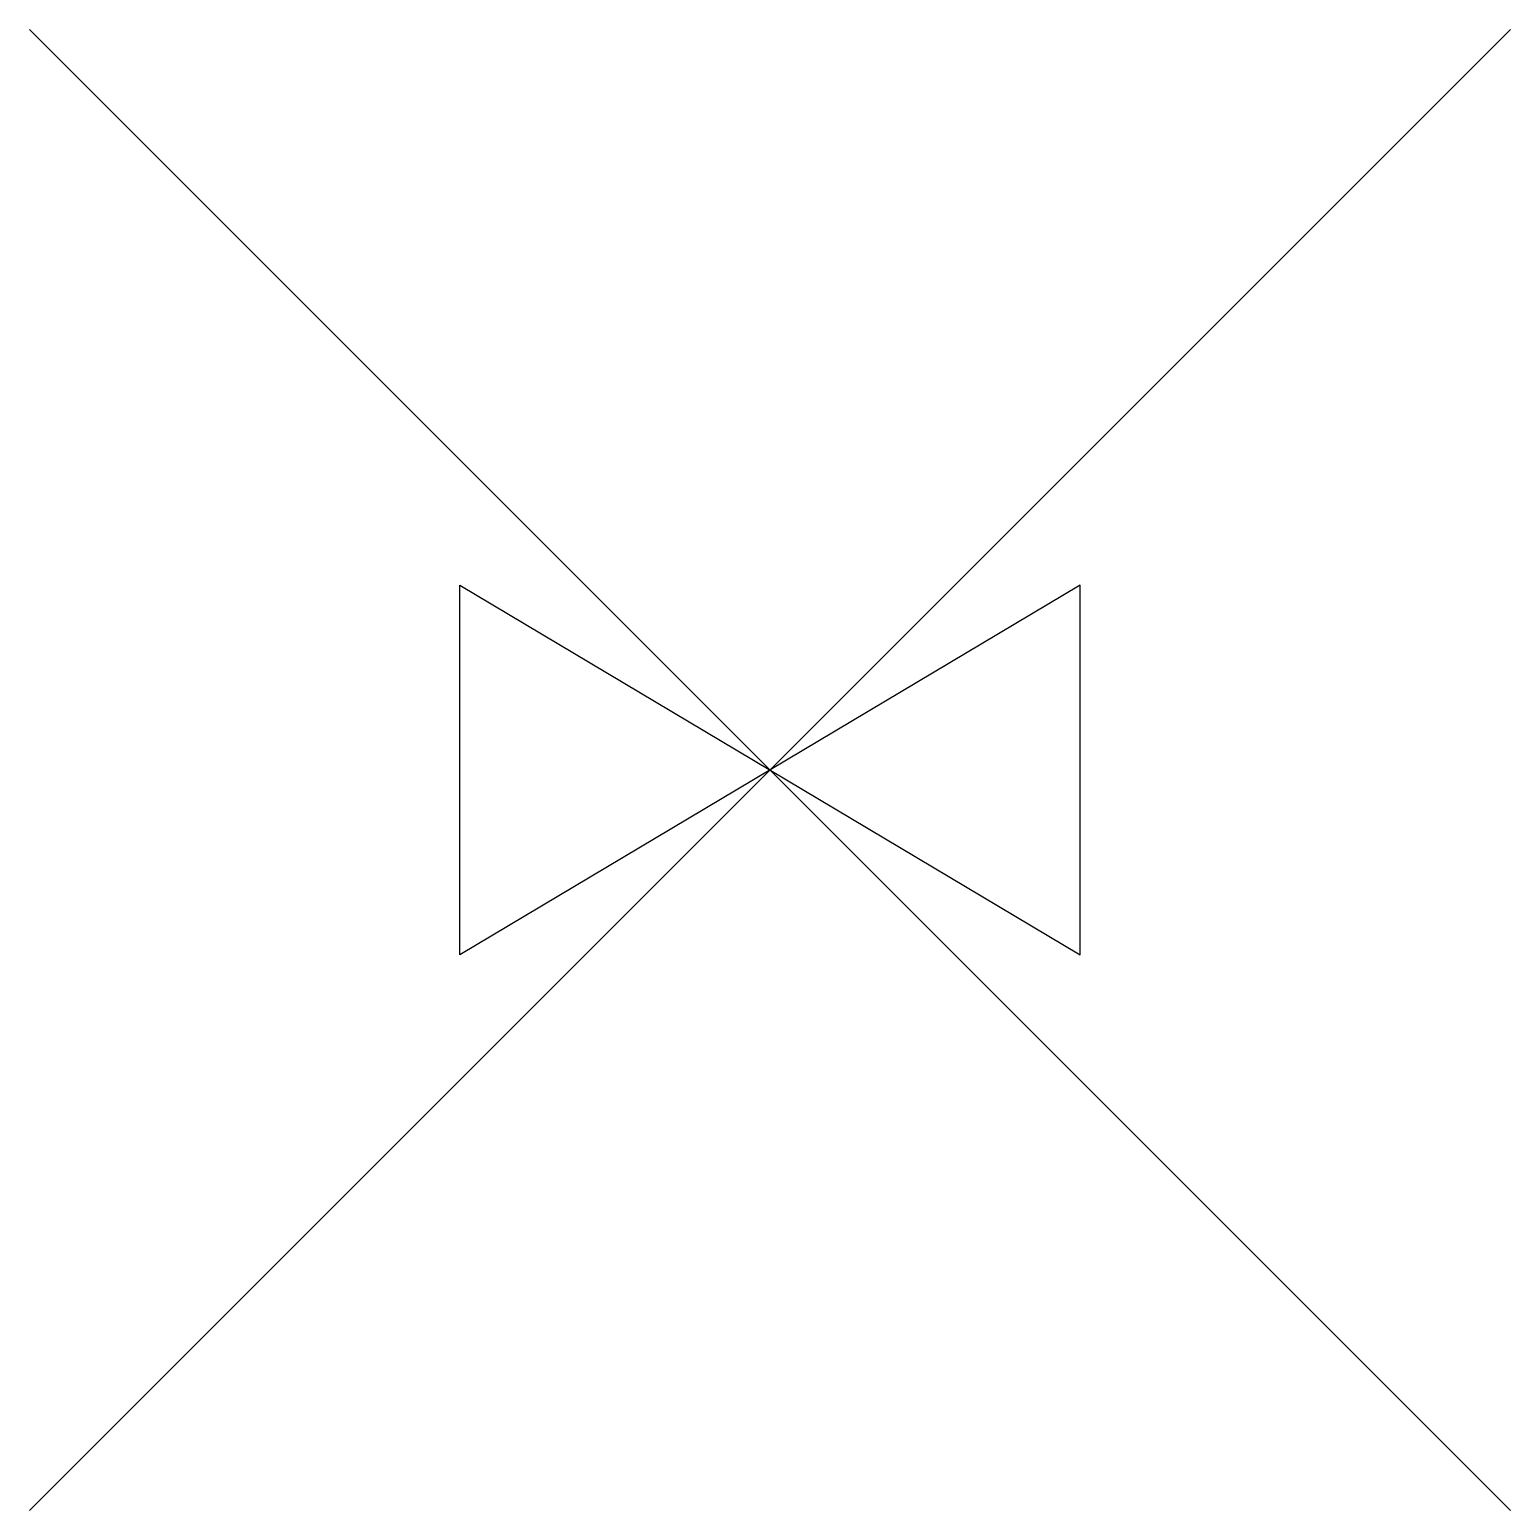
# Model space of a CAD drawing. Extents: x -5.5 to 5.5, y -5.5 to 5.5.
import ezdxf

# ---------------------------------------------------------------- set-up
doc = ezdxf.new("R2010")
doc.units = 0

msp = doc.modelspace()

# ---------------------------------------------------------------- linework, layer by layer
for p, q in [((2.304, 1.373), (-2.304, -1.373)), ((-2.304, 1.373), (2.304, -1.373)), ((-2.304, -1.373), (-2.304, 1.373)), ((2.304, -1.373), (2.304, 1.373))]:
    msp.add_line(p, q)
for points in [[(5.5, 5.5), (-5.5, -5.5)], [(-5.5, 5.5), (5.5, -5.5)]]:
    msp.add_lwpolyline(points)

doc.saveas('drawing.dxf')
